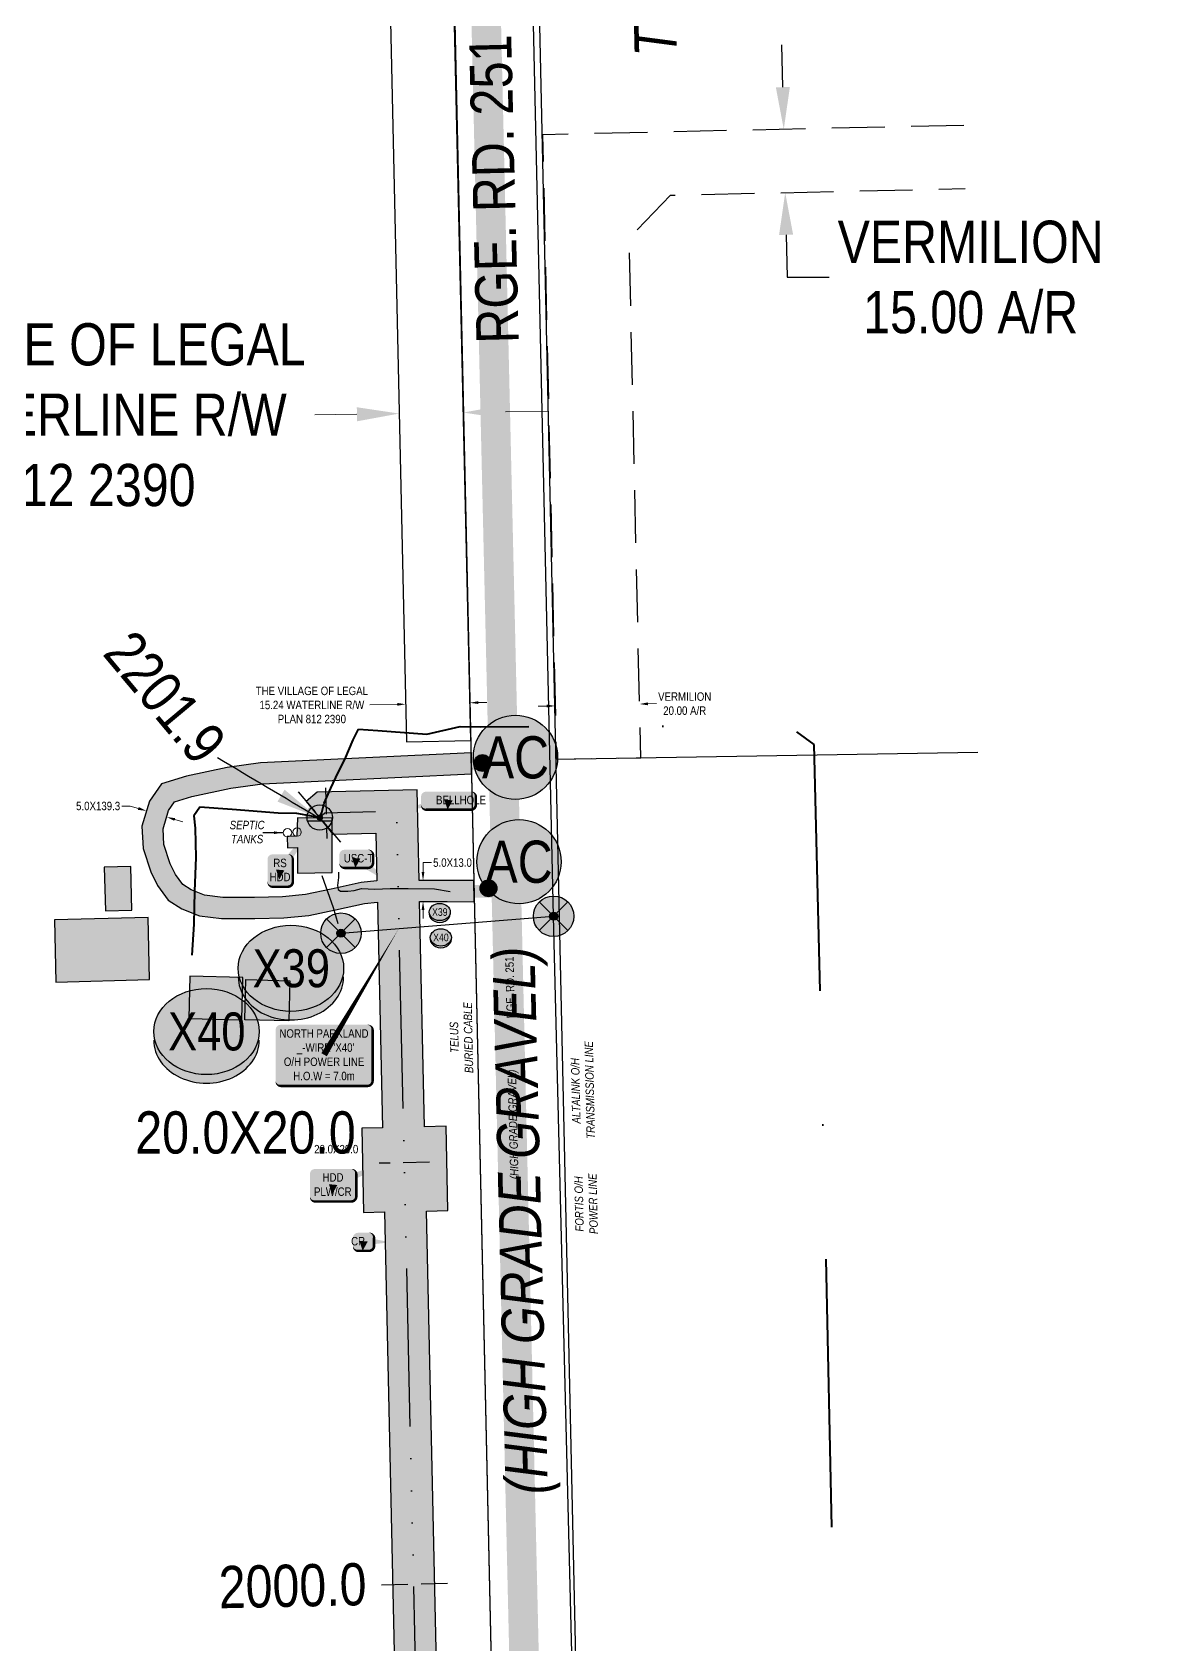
# Model space of a CAD drawing. Extents: x 88833 to 97610, y 5963373 to 5974710.
# Drawn here: x 92212.4 to 92480.7, y 5966875.5 to 5967257.6 of the extents above; entities that cross this region are included whole.
import ezdxf
from ezdxf.enums import TextEntityAlignment as Align

# ---------------------------------------------------------------- set-up
doc = ezdxf.new("R2010")
doc.units = 0
doc.header["$LTSCALE"] = 5
doc.header["$PDSIZE"] = 5
for name, pattern in [('COOP2', [10, 5, -1, 0, -1, 0, -1, 0, -1, 0, -1]), ('DASHDOT', [25.4, 12.7, -6.35, 0, -6.35]), ('foc-ACCESSROAD', [3.75, 2.5, -1.25]), ('foc-TIELINE', [1.875, 1.25, -0.625]), ('POWERLINE5', [7.8, 2.4, -0.6, 0.6, -0.6, 0.6, -0.6, 2.4])]:
    doc.linetypes.add(name, pattern=pattern)
doc.layers.get('Defpoints').update_dxf_attribs({"color": 9})
for name, color, linetype, lineweight in [('AS-GENERAL', 48, 'Continuous', 18), ('AS-RECON EXISTING', 151, 'DASHDOT', 40), ('F-RW-T', 190, 'Continuous', 9), ('F-VCE-T', 190, 'Continuous', 9), ('P-APEX RECON-TWS-T', 104, 'Continuous', 9), ('P-APEX RECON-TWS-T-1000', 104, 'Continuous', 9), ('T-TEXT', 48, 'Continuous', 18), ('T-TEXT-1000', 48, 'Continuous', 18)]:
    doc.layers.add(name, color=color, linetype=linetype, lineweight=lineweight)
for name, color, linetype in [('AS-POWER', 104, 'foc-POWER'), ('AS-POWER-EXISTING', 72, 'POWERLINE5'), ('AS-POWER-EXISTING-PP', 72, 'Continuous'), ('AS-POWER-EXISTING-PP-1000', 72, 'Continuous'), ('AS-POWER-T', 104, 'Continuous'), ('AS-POWER-T-1000', 104, 'Continuous'), ('AS-RESIDENCE', 14, 'Continuous'), ('AS-ROADS', 254, 'Continuous'), ('AS-SYMBOL', 7, 'Continuous'), ('AS-SYMBOL-1000', 7, 'Continuous'), ('AS-TELEPHONE', 224, 'foc-TEL'), ('AS-TELEPHONE-T-1000', 224, 'Continuous'), ('CG-NOTES', 7, 'Continuous'), ('CG-NOTES-1000', 7, 'Continuous'), ('F-RW', 190, 'Continuous'), ('F-WS', 190, 'foc-ACCESSROAD'), ('L-ROAD-T', 7, 'Continuous'), ('L-ROAD-T-1000', 7, 'Continuous'), ('L-SEC', 7, 'Continuous'), ('L-TITLEDB', 4, 'Continuous'), ('P-APEX RECON PAY ITEMS-1000', 240, 'Continuous'), ('P-APEX RECON-10m BUFFER', 51, 'COOP2'), ('P-APEX RECON-URBAN', 30, 'COOP2'), ('P-APEX RECON-WORK AREA', 104, 'Continuous'), ('P-BUFFER-PURPLE', 187, 'foc-TIELINE'), ('P-BUFFER-PURPLE-T', 187, 'Continuous'), ('P-CROSSINGS', 250, 'Continuous'), ('P-CROSSINGS-1000', 250, 'Continuous')]:
    doc.layers.add(name, color=color, linetype=linetype)
doc.layers.add('AS-STRUCTURE', color=7, linetype='Continuous', lineweight=30, true_color=0x595959)
doc.layers.add('AS-STRUCTURE-H', color=7, linetype='Continuous', true_color=0xa8a8a8)
doc.layers.add('P-APEX RECON-TO BE DRILLED-H', color=7, linetype='Continuous', true_color=0xffafe1)
doc.styles.add('1.8', font='ARIALN.TTF', dxfattribs={"height": 2})
doc.styles.add('100L', font='ARIALN.TTF', dxfattribs={"height": 10})
doc.styles.add('175L', font='ARIALN.TTF', dxfattribs={"height": 2})
doc.styles.add('80', font='ARIALN.TTF', dxfattribs={"height": 10})
doc.styles.add('80CG', font='ARIALN.TTF', dxfattribs={"height": 10})
doc.styles.add('80L', font='ARIALN.TTF', dxfattribs={"height": 10})
doc.styles.add('80LS', font='ARIALNI.TTF', dxfattribs={"height": 10})
doc.styles.add('Crossing', font='ARIALN.TTF', dxfattribs={"height": 10})
doc.styles.add('foc-LtypeFont', font='ARIALN.TTF', dxfattribs={"height": 7.35})
doc.linetypes.add('foc-POWER', pattern='A,6,-1,["P",foc-LtypeFont,S=0.2,R=0,X=-0.625,Y=-0.75],-1.24,4', length=12.24)
doc.linetypes.add('foc-TEL', pattern='A,2,-1,["T",foc-LtypeFont,S=0.2,R=0,X=-0.425,Y=-0.75],-1.24,8', length=12.24)
doc.linetypes.add('foc-TEL-NOLINE', pattern='A,0,-2,["T",foc-LtypeFont,S=0.2,R=0,X=-0.425,Y=-0.75],-10.24', length=12.24)
doc.dimstyles.new('Compass 1 000', dxfattribs={"dimtxt": 1.8, "dimasz": 2, "dimexe": 0.2, "dimexo": 0.0625, "dimgap": 0.5, "dimtad": 0, "dimtih": 1, "dimtoh": 1, "dimzin": 0, "dimdsep": 46, "dimtxsty": '1.8', "dimcen": 0.1, "dimse1": 1, "dimse2": 1, "dimclrd": 256, "dimclrt": 256, "dimaunit": 1, "dimadec": 4, "dimazin": 0, "dimtfac": 0.06, "dimtofl": 0, "dimtmove": 0, "dimatfit": 0, "dimfxl": 0.2, "dimtolj": 1, "dimtzin": 0, "dimlwd": -1, "dimarcsym": 0})
doc.dimstyles.new('Compass 5 000', dxfattribs={"dimscale": 5, "dimtxt": 9, "dimasz": 2, "dimexe": 0.2, "dimexo": 0.0625, "dimgap": 0.5, "dimtad": 0, "dimtih": 1, "dimtoh": 1, "dimzin": 0, "dimdsep": 46, "dimtxsty": '80CG', "dimcen": 0.1, "dimse1": 1, "dimse2": 1, "dimclrd": 256, "dimclrt": 256, "dimaunit": 1, "dimadec": 4, "dimazin": 0, "dimtfac": 0.06, "dimtofl": 0, "dimtmove": 0, "dimatfit": 1, "dimfxl": 0.2, "dimtolj": 1, "dimtzin": 0, "dimlwd": -1, "dimarcsym": 0})

# ---------------------------------------------------------------- blocks, each defined once
blk = doc.blocks.new('*D434')
at = {"layer": 'Defpoints', "color": 0, "transparency": 16777216}
for p in [(92299.3, 5967169.58), (92314.52, 5967169.83), (92299.34, 5967167.24)]:
    blk.add_point(p, dxfattribs=at)
at = {"layer": 'F-RW-T', "transparency": 16777216}
for p, q in [((92289.34, 5967167.07), (92279.34, 5967166.91)), ((92324.56, 5967167.65), (92334.56, 5967167.81))]:
    blk.add_line(p, q, dxfattribs=at)
for points in [[(92324.53, 5967169.31), (92324.58, 5967165.98), (92314.56, 5967167.48)], [(92289.31, 5967168.74), (92289.37, 5967165.41), (92299.34, 5967167.24)]]:
    blk.add_solid(points, dxfattribs=at)
at = {"layer": 'F-RW-T', "transparency": 16777216, "insert": (92210.66, 5967166.91), "char_height": 10, "attachment_point": 5, "style": '80CG'}
blk.add_mtext('\\A1;THE VILLAGE OF LEGAL\\P15.24 WATERLINE R/W\\PPLAN 812 2390', dxfattribs=at)
blk = doc.blocks.new('*D445')
at = {"layer": 'Defpoints', "color": 0, "transparency": 16777216}
for p in [(92470.81, 5967236.37), (92390.81, 5967219.6), (92471.14, 5967221.38)]:
    blk.add_point(p, dxfattribs=at)
at = {"layer": 'F-WS', "transparency": 16777216}
for p, q in [((92390.25, 5967244.6), (92390.03, 5967254.59)), ((92391.03, 5967209.6), (92391.25, 5967199.55)), ((92391.25, 5967199.55), (92401.25, 5967199.55))]:
    blk.add_line(p, q, dxfattribs=at)
for points in [[(92391.92, 5967244.63), (92388.59, 5967244.56), (92390.47, 5967234.6)], [(92392.69, 5967209.64), (92389.36, 5967209.57), (92390.81, 5967219.6)]]:
    blk.add_solid(points, dxfattribs=at)
at = {"layer": 'F-WS', "transparency": 16777216, "insert": (92434.75, 5967199.55), "char_height": 10, "attachment_point": 5, "style": '80CG'}
blk.add_mtext('\\A1;VERMILION\\P15.00 A/R', dxfattribs=at)
blk = doc.blocks.new('*U702')
at = {"true_color": 0xffffa8}
h = blk.add_hatch(color=51, dxfattribs=at)
edge = h.paths.add_edge_path()
edge.add_line((-9, -20), (9, -20))
edge.add_arc((9, -14), 6, 270, 360)
edge.add_line((15, -14), (15, 12.5))
edge.add_arc((9, 12.5), 6, 0, 90)
edge.add_line((9, 18.5), (-9, 18.5))
edge.add_arc((-9, 12.5), 6, 90, 180)
edge.add_line((-15, 12.5), (-15, -14))
edge.add_arc((-9, -14), 6, 180, 270)
at = {"color": 240, "flags": 128}
for points in [[(41.9, 55.7, 0, 10, 0), (0, 0, 5, 5, 0)], [(-1, -11.4, 0, 10, 0), (0, 0, 5, 5, 0)]]:
    blk.add_lwpolyline(points, format="xyseb", dxfattribs=at)
blk.add_lwpolyline([(-9, -20, 3, 3, 0), (9, -20, 3, 3, 0.414214), (15, -14, 3, 3, 0), (15, 12.5, 3, 0, 0.414214), (9, 18.5, 0, 0, 0), (-9, 18.5, 0, 0, 0.414214), (-15, 12.5, 0, 0, 0), (-15, -14, 0, 3, 0.414214)], format="xyseb", close=True, dxfattribs=at)
at = {"color": 4, "style": '80'}
blk.add_attdef('OTHER_001', (-14.7, -5), '', height=10, dxfattribs=at)
blk = doc.blocks.new('RISER')
h = blk.add_hatch(color=255)
h.dxf.hatch_style = 1
edge = h.paths.add_edge_path()
edge.add_arc((0, 0), 0.7, 0, 360)
blk.add_hatch(color=13).paths.add_polyline_path([(0.581, -0.15), (-0.581, -0.15, 0.774597)])
at = {"color": 13}
blk.add_line((-0.581, -0.15), (0.581, -0.15), dxfattribs=at)
blk.add_circle((0, 0), 0.6, dxfattribs=at)
blk = doc.blocks.new('*U703')
at = {"true_color": 0xffffa8}
h = blk.add_hatch(color=51, dxfattribs=at)
edge = h.paths.add_edge_path()
edge.add_line((-14, -11.5), (14, -11.5))
edge.add_arc((14, -5.5), 6, 270, 360)
edge.add_line((20, -5.5), (20, 4))
edge.add_arc((14, 4), 6, 0, 90)
edge.add_line((14, 10), (-14, 10))
edge.add_arc((-14, 4), 6, 90, 180)
edge.add_line((-20, 4), (-20, -5.5))
edge.add_arc((-14, -5.5), 6, 180, 270)
at = {"color": 240, "flags": 128}
blk.add_lwpolyline([(-14, -11.5, 3, 3, 0), (14, -11.5, 3, 3, 0.414214), (20, -5.5, 3, 3, 0), (20, 4, 3, 0, 0.414214), (14, 10, 0, 0, 0), (-14, 10, 0, 0, 0.414214), (-20, 4, 0, 0, 0), (-20, -5.5, 0, 3, 0.414214)], format="xyseb", close=True, dxfattribs=at)
for points in [[(-1, -11.4, 0, 10, 0), (0, 0, 5, 5, 0)], [(49.8, -36.1, 0, 10, 0), (0, 0, 5, 5, 0)]]:
    blk.add_lwpolyline(points, format="xyseb", dxfattribs=at)
at = {"color": 4, "style": '80'}
blk.add_attdef('OTHER_001', (-14.7, -5), '', height=10, dxfattribs=at)
blk = doc.blocks.new('POWERPOLE')
h = blk.add_hatch(color=255)
edge = h.paths.add_edge_path()
edge.add_arc((0, 0), 0.96, 0, 360)
at = {"linetype": 'Continuous'}
for p, q in [((0.679, -0.679), (-0.679, 0.679)), ((-0.679, -0.679), (0.679, 0.679))]:
    blk.add_line(p, q, dxfattribs=at)
blk.add_circle((0, 0), 0.96, dxfattribs=at)
blk = doc.blocks.new('*U704')
h = blk.add_hatch(color=255)
edge = h.paths.add_edge_path()
edge.add_line((-51.5, -37), (51.5, -37))
edge.add_arc((51.5, -31), 6, 270, 360)
edge.add_line((57.5, -31), (57.5, 29.5))
edge.add_arc((51.5, 29.5), 6, 0, 90)
edge.add_line((51.5, 35.5), (-51.5, 35.5))
edge.add_arc((-51.5, 29.5), 6, 90, 180)
edge.add_line((-57.5, 29.5), (-57.5, -31))
edge.add_arc((-51.5, -31), 6, 180, 270)
at = {"color": 104, "flags": 128}
blk.add_lwpolyline([(88.4, 149.2, 0, 7.5, 0), (0, 0, 0, 0, 0)], format="xyseb", dxfattribs=at)
blk.add_lwpolyline([(-51.5, -37, 3, 3, 0), (51.5, -37, 3, 3, 0.414214), (57.5, -31, 3, 3, 0), (57.5, 29.5, 3, 0, 0.414214), (51.5, 35.5, 0, 0, 0), (-51.5, 35.5, 0, 0, 0.414214), (-57.5, 29.5, 0, 0, 0), (-57.5, -31, 0, 3, 0.414214)], format="xyseb", close=True, dxfattribs=at)
at = {"color": 104, "style": '80'}
blk.add_attdef('ENTER_TEXT_001', (-26.8, -4.9), '', height=10, dxfattribs=at)
blk = doc.blocks.new('*U705')
at = {"true_color": 0xffffa8}
h = blk.add_hatch(color=51, dxfattribs=at)
edge = h.paths.add_edge_path()
edge.add_line((-21.5, -20), (21.5, -20))
edge.add_arc((21.5, -14), 6, 270, 360)
edge.add_line((27.5, -14), (27.5, 12.5))
edge.add_arc((21.5, 12.5), 6, 0, 90)
edge.add_line((21.5, 18.5), (-21.5, 18.5))
edge.add_arc((-21.5, 12.5), 6, 90, 180)
edge.add_line((-27.5, 12.5), (-27.5, -14))
edge.add_arc((-21.5, -14), 6, 180, 270)
at = {"color": 240, "flags": 128}
for points in [[(84.2, 33.8, 0, 10, 0), (0, 0, 5, 5, 0)], [(-1, -11.4, 0, 10, 0), (0, 0, 5, 5, 0)]]:
    blk.add_lwpolyline(points, format="xyseb", dxfattribs=at)
blk.add_lwpolyline([(-21.5, -20, 3, 3, 0), (21.5, -20, 3, 3, 0.414214), (27.5, -14, 3, 3, 0), (27.5, 12.5, 3, 0, 0.414214), (21.5, 18.5, 0, 0, 0), (-21.5, 18.5, 0, 0, 0.414214), (-27.5, 12.5, 0, 0, 0), (-27.5, -14, 0, 3, 0.414214)], format="xyseb", close=True, dxfattribs=at)
at = {"color": 4, "style": '80'}
blk.add_attdef('OTHER_001', (-14.7, -5), '', height=10, dxfattribs=at)
blk = doc.blocks.new('*D706')
at = {"layer": 'Defpoints', "color": 0, "transparency": 16777216}
for p in [(92300.88, 5967098.37), (92300.91, 5967096.95), (92316.13, 5967097.29)]:
    blk.add_point(p, dxfattribs=at)
at = {"layer": 'F-VCE-T', "transparency": 16777216}
for p, q in [((92298.88, 5967098.32), (92292.39, 5967098.18)), ((92318.1, 5967098.75), (92320.1, 5967098.79))]:
    blk.add_line(p, q, dxfattribs=at)
for points in [[(92298.88, 5967098.66), (92298.89, 5967097.99), (92300.88, 5967098.37)], [(92318.09, 5967099.08), (92318.11, 5967098.42), (92316.1, 5967098.7)]]:
    blk.add_solid(points, dxfattribs=at)
at = {"layer": 'F-VCE-T', "transparency": 16777216, "insert": (92278.66, 5967098.18), "char_height": 2, "attachment_point": 5, "style": '1.8'}
blk.add_mtext('\\A1;THE VILLAGE OF LEGAL\\P15.24 WATERLINE R/W\\PPLAN 812 2390', dxfattribs=at)
blk = doc.blocks.new('*D707')
at = {"layer": 'Defpoints', "color": 0, "transparency": 16777216}
for p in [(92336.28, 5967098.86), (92356.28, 5967099.3), (92356.3, 5967098.41)]:
    blk.add_point(p, dxfattribs=at)
at = {"layer": 'F-VCE-T', "transparency": 16777216}
for p, q in [((92334.3, 5967097.92), (92332.3, 5967097.88)), ((92358.3, 5967098.45), (92360.3, 5967098.5))]:
    blk.add_line(p, q, dxfattribs=at)
for points in [[(92334.3, 5967098.26), (92334.31, 5967097.59), (92336.3, 5967097.97)], [(92358.29, 5967098.79), (92358.3, 5967098.12), (92356.3, 5967098.41)]]:
    blk.add_solid(points, dxfattribs=at)
at = {"layer": 'F-VCE-T', "transparency": 16777216, "insert": (92367, 5967098.5), "char_height": 2, "attachment_point": 5, "style": '1.8'}
blk.add_mtext('\\A1;VERMILION\\P20.00 A/R', dxfattribs=at)
blk = doc.blocks.new('*D708')
at = {"layer": 'Defpoints', "color": 0, "transparency": 16777216}
for p in [(92239.58, 5967073.45), (92239.47, 5967073.08), (92244.36, 5967072)]:
    blk.add_point(p, dxfattribs=at)
at = {"layer": 'P-APEX RECON-TWS-T-1000', "transparency": 16777216}
for p, q in [((92235.64, 5967074.24), (92233.64, 5967074.24)), ((92237.55, 5967073.66), (92235.64, 5967074.24)), ((92246.16, 5967071.06), (92248.08, 5967070.48))]:
    blk.add_line(p, q, dxfattribs=at)
for points in [[(92237.65, 5967073.98), (92237.46, 5967073.34), (92239.47, 5967073.08)], [(92246.26, 5967071.37), (92246.07, 5967070.74), (92244.25, 5967071.63)]]:
    blk.add_solid(points, dxfattribs=at)
at = {"layer": 'P-APEX RECON-TWS-T-1000', "transparency": 16777216, "insert": (92228.02, 5967074.24), "char_height": 2, "attachment_point": 5, "style": '1.8'}
blk.add_mtext('\\A1;5.0X139.3', dxfattribs=at)
blk = doc.blocks.new('*D709')
at = {"layer": 'Defpoints', "color": 0, "transparency": 16777216}
for p in [(92310.37, 5967056.62), (92305, 5967051.62), (92310.37, 5967051.62)]:
    blk.add_point(p, dxfattribs=at)
at = {"layer": 'P-APEX RECON-TWS-T-1000', "transparency": 16777216}
for p, q in [((92305, 5967058.62), (92305, 5967060.82)), ((92305, 5967060.82), (92307, 5967060.82)), ((92305, 5967049.62), (92305, 5967047.62))]:
    blk.add_line(p, q, dxfattribs=at)
for points in [[(92304.66, 5967058.62), (92305.33, 5967058.62), (92305, 5967056.62)], [(92304.66, 5967049.62), (92305.33, 5967049.62), (92305, 5967051.62)]]:
    blk.add_solid(points, dxfattribs=at)
at = {"layer": 'P-APEX RECON-TWS-T-1000', "transparency": 16777216, "insert": (92311.98, 5967060.82), "char_height": 2, "attachment_point": 5, "style": '1.8'}
blk.add_mtext('\\A1;5.0X13.0', dxfattribs=at)
blk = doc.blocks.new('*U710')
at = {"true_color": 0xffffa8}
h = blk.add_hatch(color=51, dxfattribs=at)
edge = h.paths.add_edge_path()
edge.add_line((-6.5, -11.5), (6.5, -11.5))
edge.add_arc((6.5, -5.5), 6, 270, 360)
edge.add_line((12.5, -5.5), (12.5, 4))
edge.add_arc((6.5, 4), 6, 0, 90)
edge.add_line((6.5, 10), (-6.5, 10))
edge.add_arc((-6.5, 4), 6, 90, 180)
edge.add_line((-12.5, 4), (-12.5, -5.5))
edge.add_arc((-6.5, -5.5), 6, 180, 270)
at = {"color": 240, "flags": 128}
blk.add_lwpolyline([(-6.5, -11.5, 3, 3, 0), (6.5, -11.5, 3, 3, 0.414214), (12.5, -5.5, 3, 3, 0), (12.5, 4, 3, 0, 0.414214), (6.5, 10, 0, 0, 0), (-6.5, 10, 0, 0, 0.414214), (-12.5, 4, 0, 0, 0), (-12.5, -5.5, 0, 3, 0.414214)], format="xyseb", close=True, dxfattribs=at)
for points in [[(-1, -11.4, 0, 10, 0), (0, 0, 5, 5, 0)], [(31.7, -1.3, 0, 10, 0), (0, 0, 5, 5, 0)]]:
    blk.add_lwpolyline(points, format="xyseb", dxfattribs=at)
at = {"color": 4, "style": '80'}
blk.add_attdef('OTHER_001', (-14.7, -5), '', height=10, dxfattribs=at)
blk = doc.blocks.new('Access_Point')
h = blk.add_hatch(color=255)
h.dxf.hatch_style = 1
edge = h.paths.add_edge_path()
edge.add_arc((0, 0), 9.99, 0, 360)
at = {"color": 170}
blk.add_circle((0, 0), 9.99, dxfattribs=at)
at = {"color": 170, "style": '175L'}
blk.add_text('AC', height=10, dxfattribs=at).set_placement((0, 0), align=Align.MIDDLE_CENTER)
blk = doc.blocks.new('xing2')
h = blk.add_hatch(color=50)
h.dxf.hatch_style = 1
edge = h.paths.add_edge_path()
edge.add_ellipse((0, 0), major_axis=(-12.5, 0), ratio=0.816297, start_angle=0, end_angle=360)
h = blk.add_hatch(color=250)
h.dxf.hatch_style = 1
edge = h.paths.add_edge_path()
edge.add_ellipse((0, -2.05), major_axis=(-12.5, 0), ratio=0.816297, start_angle=0, end_angle=180)
edge.add_line((12.5, -2.05), (12.5, 0))
edge.add_ellipse((0, 0), major_axis=(-12.5, 0), ratio=0.816297, start_angle=0, end_angle=180, ccw=False)
edge.add_line((-12.5, 0), (-12.5, -2.05))
at = {"color": 250}
blk.add_ellipse((0, 0), major_axis=(-12.5, 0), ratio=0.816297, dxfattribs=at)
blk.add_ellipse((0, -2.05), major_axis=(-12.5, 0), ratio=0.816297, start_param=0, end_param=3.141593, dxfattribs=at)
at = {"color": 250, "style": 'Crossing'}
blk.add_attdef('CROSSING', text='', height=9, dxfattribs=at).set_placement((0.09, 0.02), align=Align.MIDDLE_CENTER)
at = {"color": 250, "style": 'Crossing', "flags": 1}
for tag, p in [('OWNER', (0.09, -12.49)), ('DESCRIPTION', (0.09, -25.77)), ('LOCATION', (0.09, -39.3)), ('DWG_REF', (0.09, -52.84))]:
    blk.add_attdef(tag, text='', height=9, dxfattribs=at).set_placement(p, align=Align.MIDDLE_CENTER)
blk = doc.blocks.new('*U1176')
at = {"true_color": 0xffffa8}
h = blk.add_hatch(color=51, dxfattribs=at)
edge = h.paths.add_edge_path()
edge.add_line((-26.5, -11.5), (26.5, -11.5))
edge.add_arc((26.5, -5.5), 6, 270, 360)
edge.add_line((32.5, -5.5), (32.5, 4))
edge.add_arc((26.5, 4), 6, 0, 90)
edge.add_line((26.5, 10), (-26.5, 10))
edge.add_arc((-26.5, 4), 6, 90, 180)
edge.add_line((-32.5, 4), (-32.5, -5.5))
edge.add_arc((-26.5, -5.5), 6, 180, 270)
at = {"color": 240, "flags": 128}
for points in [[(-61.5, -13.5, 0, 10, 0), (0, 0, 5, 5, 0)], [(-1, -11.4, 0, 10, 0), (0, 0, 5, 5, 0)]]:
    blk.add_lwpolyline(points, format="xyseb", dxfattribs=at)
blk.add_lwpolyline([(-26.5, -11.5, 3, 3, 0), (26.5, -11.5, 3, 3, 0.414214), (32.5, -5.5, 3, 3, 0), (32.5, 4, 3, 0, 0.414214), (26.5, 10, 0, 0, 0), (-26.5, 10, 0, 0, 0.414214), (-32.5, 4, 0, 0, 0), (-32.5, -5.5, 0, 3, 0.414214)], format="xyseb", close=True, dxfattribs=at)
at = {"color": 4, "style": '80'}
blk.add_attdef('OTHER_001', (-14.7, -5), '', height=10, dxfattribs=at)

msp = doc.modelspace()

# ---------------------------------------------------------------- hatches: boundary and pattern name
at = {"layer": 'AS-STRUCTURE-H'}
h = msp.add_hatch(color=256, dxfattribs=at)
h.dxf.hatch_style = 1
h.paths.add_polyline_path([(92283.448, 5967058.487), (92283.507, 5967071.378), (92275.248, 5967071.447), (92275.135, 5967067.073), (92272.827, 5967067.013), (92272.859, 5967064.314), (92275.276, 5967064.384), (92275.224, 5967058.305)])
h = msp.add_hatch(color=256, dxfattribs=at)
h.dxf.hatch_style = 1
h.paths.add_polyline_path([(92236.027, 5967049.564), (92235.766, 5967059.892), (92229.475, 5967059.733), (92229.736, 5967049.405)])
h = msp.add_hatch(color=256, dxfattribs=at)
h.dxf.hatch_style = 1
h.paths.add_polyline_path([(92217.65, 5967047.259), (92218.023, 5967032.53), (92240.229, 5967033.092), (92239.857, 5967047.82)])
h = msp.add_hatch(color=256, dxfattribs=at)
h.dxf.hatch_style = 1
h.paths.add_polyline_path([(92249.736, 5967033.94), (92249.492, 5967023.897), (92262.045, 5967023.591), (92262.289, 5967033.634)])
h = msp.add_hatch(color=256, dxfattribs=at)
h.dxf.hatch_style = 1
h.paths.add_polyline_path([(92273.419, 5967032.837), (92273.187, 5967023.338), (92262.808, 5967023.591), (92263.04, 5967033.09)])
at = {"layer": 'P-APEX RECON-10m BUFFER', "transparency": 33554687}
h = msp.add_hatch(color=256, dxfattribs=at)
h.dxf.hatch_style = 1
h.paths.add_polyline_path([(92294.092, 5967056.477), (92290.333, 5967056.119), (92283.195, 5967054.548), (92277.164, 5967053.273), (92271.707, 5967052.705), (92265.075, 5967052.588), (92257.542, 5967052.588), (92253.256, 5967053.124), (92250.095, 5967054.346), (92248.1, 5967055.616), (92246.363, 5967058.027), (92245.112, 5967060.526), (92243.611, 5967065.133), (92243.414, 5967068.873), (92244.716, 5967073.176), (92246.137, 5967075.227), (92250.187, 5967076.48), (92259.478, 5967078.453), (92266.989, 5967079.492), (92316.479, 5967081.842), (92316.369, 5967086.839), (92266.527, 5967084.472), (92258.616, 5967083.377), (92248.927, 5967081.319), (92243.012, 5967079.49), (92240.162, 5967075.375), (92238.379, 5967069.483), (92238.657, 5967064.212), (92240.478, 5967058.624), (92242.074, 5967055.432), (92244.608, 5967051.916), (92247.832, 5967049.865), (92252.026, 5967048.243), (92257.231, 5967047.592), (92265.119, 5967047.592), (92272.01, 5967047.713), (92277.942, 5967048.331), (92284.249, 5967049.664), (92291.109, 5967051.175), (92294.203, 5967051.469), (92295.392, 5966998.017), (92290.489, 5966997.908), (92290.933, 5966977.929), (92295.835, 5966978.038), (92301.5, 5966722.525), (92296.605, 5966722.441), (92296.949, 5966702.459), (92301.945, 5966702.546), (92302.416, 5966681.485), (92312.405, 5966681.717), (92311.935, 5966702.718), (92316.93, 5966702.804), (92316.586, 5966722.785), (92311.491, 5966722.697), (92310.703, 5966758.22), (92323.618, 5966758.944), (92323.423, 5966763.937), (92310.592, 5966763.217), (92305.825, 5966978.259), (92310.912, 5966978.372), (92310.469, 5966998.351), (92305.381, 5966998.238), (92304.194, 5967051.623), (92310.757, 5967051.623), (92317.149, 5967051.562), (92317.038, 5967056.56), (92310.781, 5967056.619), (92304.083, 5967056.619), (92303.606, 5967078.069), (92279.903, 5967077.494), (92277.32, 5967075.336), (92283.63, 5967067.59), (92293.839, 5967067.837)])
at = {"layer": 'P-APEX RECON-TO BE DRILLED-H', "transparency": 33554687}
h = msp.add_hatch(color=256, dxfattribs=at)
h.dxf.hatch_style = 1
h.paths.add_polyline_path([(92300.539, 5966991.281), (92305.533, 5966991.392), (92303.606, 5967078.069), (92279.903, 5967077.494), (92277.32, 5967075.336), (92283.63, 5967067.59), (92293.839, 5967067.837), (92295.544, 5966991.17)])

# ---------------------------------------------------------------- linework, layer by layer
at = {"layer": 'AS-GENERAL'}
for centre in [(92272.88, 5967067.92, 702.06), (92275.15, 5967068.06, 702.066)]:
    msp.add_circle(centre, 0.999, dxfattribs=at)
at = {"layer": 'AS-POWER', "flags": 128}
for points in [[(92356.427, 5966687.888), (92344.727, 5966692.519), (92335.948, 5967048.117), (92315.742, 5967946.57), (92307.174, 5968295.015), (92297.84, 5968856.25)], [(92285.553, 5967044.096), (92335.948, 5967048.117)]]:
    msp.add_lwpolyline(points, dxfattribs=at)
at = {"layer": 'AS-POWER-EXISTING', "flags": 128}
msp.add_lwpolyline([(92280.997, 5967057.772), (92282.815, 5967052.653), (92283.717, 5967050.172), (92285.283, 5967044.826), (92285.553, 5967044.096)], dxfattribs=at)
at = {"layer": 'AS-RECON EXISTING', "flags": 128}
msp.add_lwpolyline([(92280.468, 5967071.514), (92281.038, 5967072.711), (92281.598, 5967074.919), (92283.126, 5967078.497), (92284.886, 5967082.15), (92286.489, 5967085.268), (92288.417, 5967089.947), (92289.741, 5967092.467), (92294.278, 5967092.134), (92305.924, 5967091.279), (92313.783, 5967093.062), (92318.505, 5967093.005), (92358.622, 5967093.286), (92393.129, 5967092.097), (92397.63, 5967088.841), (92399.453, 5967009.752), (92399.468, 5967009.108), (92406.077, 5966711.741)], dxfattribs=at)
at = {"layer": 'AS-RECON EXISTING', "color": 240, "flags": 128}
msp.add_lwpolyline([(92279.95, 5967071.596), (92275.087, 5967072.46), (92270.665, 5967072.509), (92259.758, 5967073.452), (92252.149, 5967073.968), (92250.688, 5967071.947), (92251.002, 5967069.002), (92251.149, 5967062.042), (92250.87, 5967054.029), (92250.693, 5967046.233), (92249.876, 5967034.414), (92249.282, 5967029.361), (92249.964, 5967022.337), (92251.343, 5967022.272), (92257.241, 5967022.591)], dxfattribs=at)
at = {"layer": 'AS-RESIDENCE', "flags": 128}
msp.add_lwpolyline([(92283.448, 5967058.487), (92283.507, 5967071.378), (92275.248, 5967071.447), (92275.135, 5967067.073), (92272.827, 5967067.013), (92272.859, 5967064.314), (92275.276, 5967064.384), (92275.224, 5967058.305)], close=True, dxfattribs=at)
at = {"layer": 'AS-ROADS', "flags": 128}
for points, const_width in [([(92357.142, 5965756.439), (92333.488, 5966675.647), (92310.644, 5967663.78), (92293.117, 5968542.773), (92269.466, 5969994.037)], 7), ([(92321.683, 5967084.59), (92266.758, 5967081.982), (92259.047, 5967080.915), (92249.557, 5967078.899), (92244.574, 5967077.358), (92242.439, 5967074.276), (92240.897, 5967069.178), (92241.134, 5967064.673), (92242.795, 5967059.575), (92244.218, 5967056.73), (92246.354, 5967053.766), (92248.964, 5967052.106), (92252.641, 5967050.683), (92257.386, 5967050.09), (92265.097, 5967050.09), (92271.859, 5967050.209), (92277.553, 5967050.802), (92283.722, 5967052.106), (92290.721, 5967053.647), (92295.703, 5967054.121), (92302.702, 5967054.121), (92310.769, 5967054.121), (92323.225, 5967054.003)], 2.998)]:
    msp.add_lwpolyline(points, dxfattribs=dict(at, const_width=const_width))
at = {"layer": 'AS-STRUCTURE'}
for points in [[(92236.027, 5967049.564), (92235.766, 5967059.892), (92229.475, 5967059.733), (92229.736, 5967049.405)], [(92217.65, 5967047.259), (92218.023, 5967032.53), (92240.229, 5967033.092), (92239.857, 5967047.82)], [(92249.736, 5967033.94), (92249.492, 5967023.897), (92262.045, 5967023.591), (92262.289, 5967033.634)], [(92273.419, 5967032.837), (92273.187, 5967023.338), (92262.808, 5967023.591), (92263.04, 5967033.09)]]:
    msp.add_lwpolyline(points, close=True, dxfattribs=at)
at = {"layer": 'AS-TELEPHONE', "flags": 128}
msp.add_lwpolyline([(92284.988, 5967058.534), (92285.002, 5967057.268), (92284.702, 5967055.429), (92284.899, 5967054.493), (92285.445, 5967054.089), (92287.195, 5967054.045), (92288.718, 5967054.181), (92290.446, 5967054.66), (92293.58, 5967054.535), (92297.217, 5967054.697), (92301.479, 5967054.694), (92307.725, 5967054.612), (92311.447, 5967053.945)], dxfattribs=at)
at = {"layer": 'F-RW', "linetype": 'Continuous', "flags": 128}
msp.add_lwpolyline([(92274.167, 5968293.167), (92288.37, 5967663.327), (92288.708, 5967648.328), (92292.272, 5967487.84), (92301.08, 5967089.455), (92316.304, 5967089.792), (92307.219, 5967487.77), (92289.394, 5968293.563)], dxfattribs=at)
at = {"layer": 'F-WS', "flags": 128}
msp.add_lwpolyline([(92433.137, 5967235.541), (92333.31, 5967233.334), (92336.581, 5967085.364), (92356.579, 5967085.69), (92353.857, 5967208.782), (92363.634, 5967219.001), (92433.468, 5967220.545)], dxfattribs=at)
at = {"layer": 'L-SEC', "flags": 128}
for points in [[(92307.493, 5967488.345), (92325.319, 5966682.016)], [(92345.407, 5966682.364), (92327.603, 5967488.652)]]:
    msp.add_lwpolyline(points, dxfattribs=at)
at = {"layer": 'L-TITLEDB', "flags": 128}
msp.add_lwpolyline([(92336.493, 5967085.363), (92436.417, 5967086.985)], dxfattribs=at)
at = {"layer": 'P-APEX RECON-URBAN', "ltscale": 1.5, "flags": 128}
msp.add_lwpolyline([(93944.01, 5966553.478), (92926.988, 5966536.366), (92925.604, 5966638.929), (92308.603, 5966628.296), (92306.782, 5966709.679), (92300.539, 5966991.281), (92298.723, 5967072.953), (92281.768, 5967072.542), (92280.524, 5967071.502)], dxfattribs=at)
at = {"layer": 'P-APEX RECON-WORK AREA', "flags": 128}
msp.add_lwpolyline([(92310.592, 5966763.217), (92305.825, 5966978.259), (92310.912, 5966978.372), (92310.469, 5966998.351), (92305.381, 5966998.238), (92304.194, 5967051.623), (92310.757, 5967051.623), (92317.149, 5967051.562), (92317.038, 5967056.56), (92310.781, 5967056.619), (92304.083, 5967056.619), (92303.606, 5967078.069), (92279.903, 5967077.494), (92277.32, 5967075.336), (92283.63, 5967067.59), (92293.839, 5967067.837), (92294.092, 5967056.477), (92290.333, 5967056.119), (92283.195, 5967054.548), (92277.164, 5967053.273), (92271.707, 5967052.705), (92265.075, 5967052.588), (92257.542, 5967052.588), (92253.256, 5967053.124), (92250.095, 5967054.346), (92248.1, 5967055.616), (92246.363, 5967058.027), (92245.112, 5967060.526), (92243.611, 5967065.133), (92243.414, 5967068.873), (92244.716, 5967073.176), (92246.137, 5967075.227), (92250.187, 5967076.48), (92259.478, 5967078.453), (92266.989, 5967079.492), (92316.479, 5967081.842), (92316.369, 5967086.839), (92266.527, 5967084.472), (92258.616, 5967083.377), (92248.927, 5967081.319), (92243.012, 5967079.49), (92240.162, 5967075.375), (92238.379, 5967069.483), (92238.657, 5967064.212), (92240.478, 5967058.624), (92242.074, 5967055.432), (92244.608, 5967051.916), (92247.832, 5967049.865), (92252.026, 5967048.243), (92257.231, 5967047.592), (92265.119, 5967047.592), (92272.01, 5967047.713), (92277.942, 5967048.331), (92284.249, 5967049.664), (92291.109, 5967051.175), (92294.203, 5967051.469), (92295.392, 5966998.017), (92290.489, 5966997.908), (92290.933, 5966977.929), (92295.835, 5966978.038), (92301.5, 5966722.525)], dxfattribs=at)
at = {"layer": 'P-BUFFER-PURPLE'}
for p, q in [((92275.398, 5967077.636), (92285.65, 5967065.369)), ((92281.93, 5967078.543), (92282.221, 5967066.556)), ((92306.567, 5966989.838), (92294.58, 5966989.572)), ((92310.78, 5966889.986), (92294.797, 5966889.632))]:
    msp.add_line(p, q, dxfattribs=at)

# ---------------------------------------------------------------- block references
at = {"layer": 'AS-POWER-EXISTING-PP', "xscale": 4.996022535000007, "yscale": 4.996022535000007, "zscale": 4.996022535000007}
for p in [(92335.948, 5967048.117), (92285.553, 5967044.096)]:
    msp.add_blockref('POWERPOLE', p, dxfattribs=at)
at = {"layer": 'AS-POWER-EXISTING-PP-1000', "xscale": 0.9992045070000001, "yscale": 0.9992045070000001, "zscale": 0.9992045070000001}
for p in [(92335.948, 5967048.117), (92285.553, 5967044.096)]:
    msp.add_blockref('POWERPOLE', p, dxfattribs=at)
at = {"layer": 'AS-POWER-T-1000'}
ref = msp.add_blockref('*U704', (92281.557, 5967015.303), dxfattribs=dict(at, xscale=0.1998409014, yscale=0.1998409014, zscale=0.1998409014))
ref.add_attrib('ENTER_TEXT_001', 'NORTH PARKLAND', (92270.979, 5967019.339), dxfattribs={"layer": '0', "color": 104, "height": 1.99841, "style": '80'})
ref.add_attrib('ENTER_TEXT_002', " _-WIRE 'X40'", (92274.495, 5967016), dxfattribs={"layer": '0', "color": 104, "height": 1.99841, "style": '80'})
ref.add_attrib('ENTER_TEXT_003', 'O/H POWER LINE', (92272.02, 5967012.634), dxfattribs={"layer": '0', "color": 104, "height": 1.99841, "style": '80'})
ref.add_attrib('ENTER_TEXT_004', 'H.O.W = 7.0m', (92274.258, 5967009.268), dxfattribs={"layer": '0', "color": 104, "height": 1.99841, "style": '80'})
at = {"layer": 'AS-SYMBOL', "xscale": 4.996022535000007, "yscale": 4.996022535000007, "zscale": 4.996022535000007}
msp.add_blockref('RISER', (92280.524, 5967071.502), dxfattribs=at)
at = {"layer": 'AS-SYMBOL-1000', "xscale": 0.9992045070000001, "yscale": 0.9992045070000001, "zscale": 0.9992045070000001}
msp.add_blockref('RISER', (92280.524, 5967071.502), dxfattribs=at)
at = {"layer": 'CG-NOTES', "xscale": 0.9992045070000001, "yscale": 0.9992045070000001, "zscale": 0.9992045070000001}
for p in [(92326.902, 5967085.777), (92327.752, 5967061.043)]:
    msp.add_blockref('Access_Point', p, dxfattribs=at)
at = {"layer": 'CG-NOTES-1000', "xscale": 0.1998409014, "yscale": 0.1998409014, "zscale": 0.1998409014}
for p in [(92319.084, 5967084.418), (92320.501, 5967054.741)]:
    msp.add_blockref('Access_Point', p, dxfattribs=at)
at = {"layer": 'P-APEX RECON PAY ITEMS-1000', "xscale": 0.2, "yscale": 0.2, "zscale": 0.2}
for name, p, values in [('*U1176', (92311.019, 5967075.658), {'OTHER_001': 'BELLHOLE'}), ('*U703', (92289.17, 5967061.873), {'OTHER_001': 'USC-T'}), ('*U710', (92290.897, 5966971.118), {'OTHER_001': 'CR'})]:
    msp.add_blockref(name, p, dxfattribs=at).add_auto_attribs(values)
at = {"layer": 'P-APEX RECON PAY ITEMS-1000'}
ref = msp.add_blockref('*U702', (92271.15, 5967059.101), dxfattribs=dict(at, xscale=0.2, yscale=0.2, zscale=0.2))
ref.add_attrib('OTHER_001', 'RS', (92269.53, 5967059.75), dxfattribs={"layer": '0', "color": 4, "height": 2, "style": '80'})
ref.add_attrib('OTHER_002', 'HDD', (92268.644, 5967056.416), dxfattribs={"layer": '0', "color": 4, "height": 2, "style": '80'})
ref = msp.add_blockref('*U705', (92283.694, 5966984.527), dxfattribs=dict(at, xscale=0.2, yscale=0.2, zscale=0.2))
ref.add_attrib('OTHER_001', 'HDD', (92281.189, 5966985.228), dxfattribs={"layer": '0', "color": 4, "height": 2, "style": '80'})
ref.add_attrib('OTHER_002', 'PLW/CR', (92279.168, 5966981.859), dxfattribs={"layer": '0', "color": 4, "height": 2, "style": '80'})
at = {"layer": 'P-CROSSINGS', "xscale": 0.9992045070000001, "yscale": 0.9992045070000001, "zscale": 0.9992045070000001}
for p, values in [((92273.704, 5967035.776), {'CROSSING': 'X39'}), ((92253.688, 5967020.798), {'CROSSING': 'X40'})]:
    msp.add_blockref('xing2', p, dxfattribs=at).add_auto_attribs(values)
at = {"layer": 'P-CROSSINGS-1000', "xscale": 0.1998409014, "yscale": 0.1998409014, "zscale": 0.1998409014}
for p, values in [((92308.961, 5967049.116), {'CROSSING': 'X39'}), ((92309.219, 5967043.099), {'CROSSING': 'X40'})]:
    msp.add_blockref('xing2', p, dxfattribs=at).add_auto_attribs(values)

# ---------------------------------------------------------------- texts
at = {"layer": 'L-ROAD-T', "insert": (92316.782, 5967220.311), "char_height": 10, "width": 74.18777, "attachment_point": 2, "rotation": 91.40944, "style": '80L'}
msp.add_mtext('RGE. RD. 251', dxfattribs=at)
at = {"layer": 'L-ROAD-T-1000', "insert": (92324.619, 5967031.239), "char_height": 2, "width": 14.83755, "attachment_point": 2, "rotation": 91.40944, "style": '80L'}
msp.add_mtext('RGE. RD. 251', dxfattribs=at)
at = {"layer": 'P-APEX RECON-TWS-T', "insert": (92236.823, 5967001.882), "char_height": 10, "attachment_point": 1, "style": '175L'}
msp.add_mtext_dynamic_manual_height_columns('20.0X20.0', width=49.86126, gutter_width=100, heights=[0], dxfattribs=at)
at = {"layer": 'P-APEX RECON-TWS-T-1000', "insert": (92279.21, 5966993.925), "char_height": 2, "attachment_point": 1, "style": '175L'}
msp.add_mtext_dynamic_manual_height_columns('20.0X20.0', width=10.36249, gutter_width=100, heights=[0], dxfattribs=at)
at = {"layer": 'P-BUFFER-PURPLE-T', "style": '1.8'}
for s, rotation, p in [('2201.9', 309.88714, (92243.913, 5967100.027)), ('2000.0', 1.27017, (92274.096, 5966889.491))]:
    msp.add_text(s, height=9.992, rotation=rotation, dxfattribs=at).set_placement(p, align=Align.MIDDLE_CENTER)
at = {"layer": 'T-TEXT', "insert": (92323.001, 5966975.878), "char_height": 10, "width": 135.64186, "attachment_point": 2, "rotation": 91.40944, "style": '80LS'}
msp.add_mtext('(HIGH GRADE GRAVEL)', dxfattribs=at)
at = {"layer": 'T-TEXT-1000', "insert": (92263.32, 5967070.741), "char_height": 2, "width": 8.31332, "attachment_point": 2, "style": '80LS'}
msp.add_mtext('SEPTIC\\PTANKS', dxfattribs=at)
at = {"layer": 'T-TEXT-1000', "insert": (92325.328, 5966998.768), "char_height": 2, "width": 27.12837, "attachment_point": 2, "rotation": 91.40944, "style": '80LS'}
msp.add_mtext('(HIGH GRADE GRAVEL)', dxfattribs=at)

# ---------------------------------------------------------------- dimensions: what is measured, and where the dimension line sits
at = {"layer": 'F-RW-T'}
dim = msp.add_aligned_dim(p1=(92314.52, 5967169.831), p2=(92299.302, 5967169.583), distance=2.347, text='THE VILLAGE OF LEGAL\\P15.24 WATERLINE R/W\\PPLAN 812 2390', dimstyle='Compass 5 000', dxfattribs=at)
dim.commit()
dim.dimension.update_dxf_attribs({"geometry": '*D434', "text_midpoint": (92210.663, 5967166.91)})
at = {"layer": 'F-VCE-T'}
for base, p1, p2, angle, text, picture, middle in [((92300.883, 5967098.368), (92316.133, 5967097.288), (92300.914, 5967096.952), 181.26647, 'THE VILLAGE OF LEGAL\\P15.24 WATERLINE R/W\\PPLAN 812 2390', '*D706', (92278.656, 5967098.181)), ((92356.297, 5967098.41), (92336.283, 5967098.858), (92356.278, 5967099.3), 1.26647, 'VERMILION\\P20.00 A/R', '*D707', (92366.997, 5967098.499))]:
    dim = msp.add_linear_dim(base=base, p1=p1, p2=p2, angle=angle, text=text, dimstyle='Compass 1 000', dxfattribs=at)
    dim.commit()
    dim.dimension.update_dxf_attribs({"geometry": picture, "text_midpoint": middle, "dimtype": 161})
at = {"layer": 'F-WS'}
dim = msp.add_linear_dim(base=(92390.806, 5967219.601), p1=(92470.811, 5967236.374), p2=(92471.143, 5967221.378), angle=271.26647, text='VERMILION\\P15.00 A/R', dimstyle='Compass 5 000', dxfattribs=at)
dim.commit()
dim.dimension.update_dxf_attribs({"geometry": '*D445', "text_midpoint": (92434.751, 5967199.553), "dimtype": 161})
at = {"layer": 'P-APEX RECON-TWS-T-1000'}
dim = msp.add_aligned_dim(p1=(92244.36, 5967071.999), p2=(92239.578, 5967073.446), distance=0.381, text='5.0X139.3', dimstyle='Compass 1 000', dxfattribs=at)
dim.commit()
dim.dimension.update_dxf_attribs({"geometry": '*D708', "text_midpoint": (92228.016, 5967074.239)})
dim = msp.add_linear_dim(base=(92304.996, 5967051.623), p1=(92310.373, 5967056.619), p2=(92310.373, 5967051.623), angle=270, text='5.0X13.0', dimstyle='Compass 1 000', dxfattribs=at)
dim.commit()
dim.dimension.update_dxf_attribs({"geometry": '*D709', "text_midpoint": (92311.98, 5967060.817), "dimtype": 161})

# ---------------------------------------------------------------- leaders
at = {"layer": 'P-BUFFER-PURPLE-T', "path_type": 1}
msp.add_leader([(92279.95, 5967071.596), (92256.27, 5967085.651)], dimstyle='Compass 1 000', override={"dimscale": 5, "dimgap": 0.5, "dimtad": 0}, dxfattribs=at)
at = {"layer": 'T-TEXT-1000', "path_type": 1}
msp.add_leader([(92271.667, 5967067.917), (92267.047, 5967067.917)], dimstyle='Compass 1 000', override={"dimgap": 0.5, "dimtad": 0}, dxfattribs=at)

# ---------------------------------------------------------------- next in the draw order: texts
at = {"layer": 'AS-POWER-T', "insert": (92338.492, 5967250.635), "char_height": 10, "attachment_point": 1, "rotation": 91.22757, "style": '100L', "bg_fill": 3, "box_fill_scale": 1.1, "bg_fill_color": 256, "bg_fill_transparency": 0}
msp.add_mtext_dynamic_manual_height_columns('\\pi19.254;{\\fArial Narrow|b0|i1|c0|p34;ALTALINK O/H\\P\\pi0.80918;TRANSMISSION LINE}', width=116.54332, gutter_width=55, heights=[0], dxfattribs=at)
at = {"layer": 'AS-POWER-T-1000', "char_height": 2, "attachment_point": 1, "rotation": 91.22757, "style": '100L', "bg_fill": 3, "box_fill_scale": 1.1, "bg_fill_color": 256, "bg_fill_transparency": 0}
for s, insert in [('\\pi3.8508;{\\fArial Narrow|b0|i1|c0|p34;ALTALINK O/H\\P\\pi0.16184;TRANSMISSION LINE}', (92340.423, 5966995.109)), ('\\pi5.1168;{\\fArial Narrow|b0|i1|c0|p34;FORTIS O/H\\P\\pi4.4661;POWER LINE}', (92341.209, 5966968.245))]:
    msp.add_mtext_dynamic_manual_height_columns(s, width=23.30866, gutter_width=55, heights=[0], dxfattribs=dict(at, insert=insert))
at = {"layer": 'AS-TELEPHONE-T-1000', "insert": (92311.574, 5967010.793), "char_height": 2, "attachment_point": 1, "rotation": 91.22578, "style": '100L', "bg_fill": 3, "box_fill_scale": 1.1, "bg_fill_color": 256, "bg_fill_transparency": 0}
msp.add_mtext_dynamic_manual_height_columns('\\pi4.9131;{\\fArial Narrow|b0|i1|c0|p34;TELUS\\P\\pi0.066532;BURIED CABLE}', width=16.93798, gutter_width=55, heights=[0], dxfattribs=at)

# ---------------------------------------------------------------- next in the draw order: linework, layer by layer
at = {"layer": 'AS-TELEPHONE', "linetype": 'foc-TEL-NOLINE', "flags": 128}
msp.add_lwpolyline([(92325.849, 5966661.819), (92325.376, 5966681.887), (92307.55, 5967488.216), (92297.23, 5967970.521)], dxfattribs=at)

doc.saveas('drawing.dxf')
